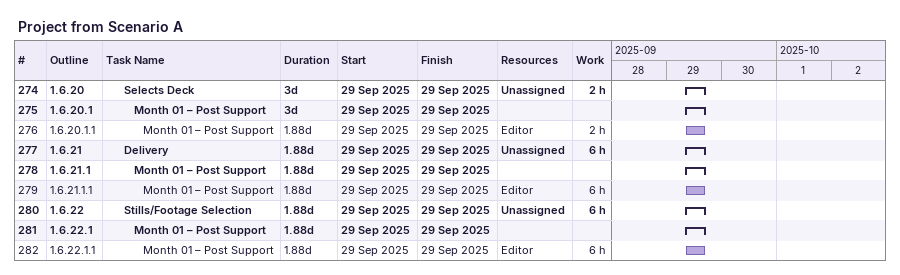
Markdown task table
Project from Scenario A

| ID | WBS | Task | Duration | Start | Finish | Resources | Work (h) |
|---|---|---|---|---|---|---|---|
| 274 | 1.6.20 | **Selects Deck** | 3d | 2025-09-29 | 2025-09-29 | Unassigned | 2 |
| 275 | 1.6.20.1 | **Month 01 – Post Support** | 3d | 2025-09-29 | 2025-09-29 |  |  |
| 276 | 1.6.20.1.1 | Month 01 – Post Support | 1.88d | 2025-09-29 | 2025-09-29 | Editor | 2 |
| 277 | 1.6.21 | **Delivery** | 1.88d | 2025-09-29 | 2025-09-29 | Unassigned | 6 |
| 278 | 1.6.21.1 | **Month 01 – Post Support** | 1.88d | 2025-09-29 | 2025-09-29 |  |  |
| 279 | 1.6.21.1.1 | Month 01 – Post Support | 1.88d | 2025-09-29 | 2025-09-29 | Editor | 6 |
| 280 | 1.6.22 | **Stills/Footage Selection** | 1.88d | 2025-09-29 | 2025-09-29 | Unassigned | 6 |
| 281 | 1.6.22.1 | **Month 01 – Post Support** | 1.88d | 2025-09-29 | 2025-09-29 |  |  |
| 282 | 1.6.22.1.1 | Month 01 – Post Support | 1.88d | 2025-09-29 | 2025-09-29 | Editor | 6 |
